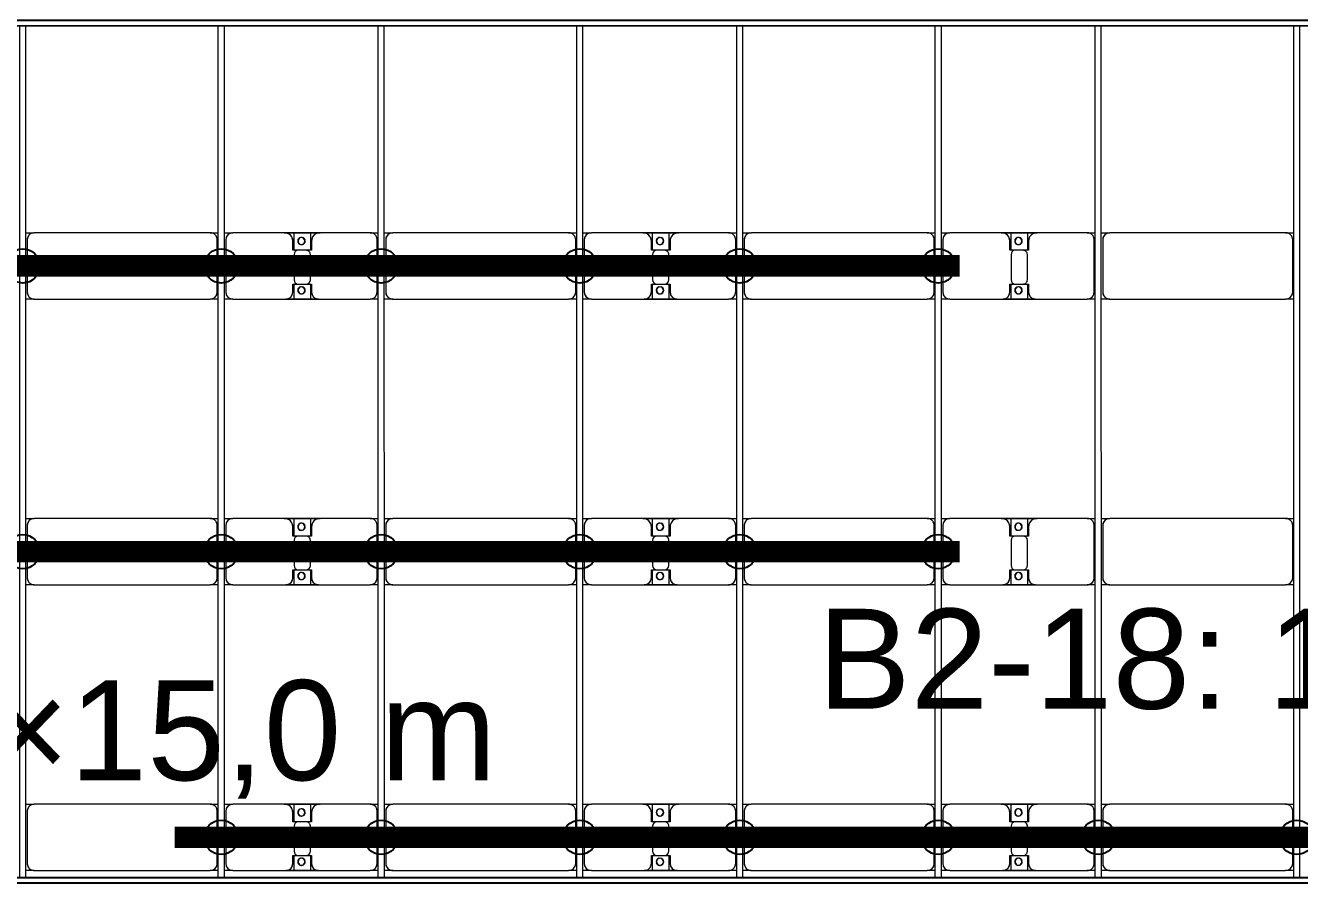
# Model space of a CAD drawing. Header units: millimetres. Extents: x -248177 to 167033, y 156986 to 268923.
# Drawn here: x -211514 to -202594, y 252459 to 258423 of the extents above; entities that cross this region are included whole.
import ezdxf

# ---------------------------------------------------------------- set-up
doc = ezdxf.new("R2010")
doc.units = ezdxf.units.MM
for name, color, linetype, lineweight in [('A-DETL-MBND', 5, 'Continuous', 9), ('A-GENM', 13, 'Continuous', 9), ('S-BEAM', 12, 'Continuous', 9)]:
    doc.layers.add(name, color=color, linetype=linetype, lineweight=lineweight)
doc.layers.add('GC-GHI CHU', color=2, linetype='Continuous')
doc.layers.add('GC-HOP 40x60 GIA CUONG', color=1, linetype='Continuous')
doc.styles.add('GC_VN', font='arial.ttf')

# ---------------------------------------------------------------- blocks, each defined once
blk = doc.blocks.new('Dai phao do pin - DẢI PHAO ĐỠ PIN-V2-BỐ TRÍ KHUNG KẾT CẤU BÈ PIN 02')
at = {"layer": 'A-DETL-MBND', "color": 8}
for p, q in [((14377.8, 241.6), (14439.7, 241.6)), ((14377.8, 241.6), (14439.7, 241.6)), ((14389.7, 191.6), (14389.7, -173.4)), ((15670.3, 241.6), (14439.7, 241.6)), ((15670.3, 241.6), (15727.8, 241.6)), ((15670.3, 241.6), (15727.8, 241.6)), ((15720.3, -173.4), (15720.3, 191.6)), ((15767.8, 241.6), (15829.7, 241.6)), ((15767.8, 241.6), (15829.7, 241.6)), ((15779.7, 191.6), (15779.7, -173.4)), ((16189.7, 241.6), (15829.7, 241.6)), ((16189.7, 241.6), (16372.2, 241.6)), ((16372.2, 241.6), (16189.7, 241.6)), ((16249.7, 118.2), (16249.7, 181.6)), ((16257.8, 241.6), (16440.3, 241.6)), ((16257.8, 116.2), (16257.8, 241.6)), ((16440.3, 241.6), (16257.8, 241.6)), ((16372.2, 241.6), (16372.2, 116.2)), ((16380.3, 181.6), (16380.3, 118.2)), ((16790.3, 241.6), (16440.3, 241.6)), ((16790.3, 241.6), (16847.8, 241.6)), ((16790.3, 241.6), (16847.8, 241.6)), ((16840.3, -173.4), (16840.3, 191.6)), ((16887.8, 241.6), (16949.7, 241.6)), ((16887.8, 241.6), (16949.7, 241.6)), ((16899.7, 191.6), (16899.7, -173.4)), ((18180.3, 241.6), (16949.7, 241.6)), ((18180.3, 241.6), (18237.8, 241.6)), ((18180.3, 241.6), (18237.8, 241.6)), ((18230.3, -173.4), (18230.3, 191.6)), ((18277.8, 241.6), (18339.7, 241.6)), ((18277.8, 241.6), (18339.7, 241.6)), ((18289.7, 191.6), (18289.7, -173.4)), ((18699.7, 241.6), (18339.7, 241.6)), ((18699.7, 241.6), (18882.2, 241.6)), ((18882.2, 241.6), (18699.7, 241.6)), ((18759.7, 118.2), (18759.7, 181.6)), ((18767.8, 241.6), (18950.3, 241.6)), ((18767.8, 116.2), (18767.8, 241.6)), ((18950.3, 241.6), (18767.8, 241.6)), ((18882.2, 241.6), (18882.2, 116.2)), ((18890.3, 181.6), (18890.3, 118.2)), ((19300.3, 241.6), (18950.3, 241.6)), ((19300.3, 241.6), (19357.8, 241.6)), ((19300.3, 241.6), (19357.8, 241.6)), ((19350.3, -173.4), (19350.3, 191.6)), ((19397.8, 241.6), (19459.7, 241.6)), ((19397.8, 241.6), (19459.7, 241.6)), ((19409.7, 191.6), (19409.7, -173.4)), ((20690.3, 241.6), (19459.7, 241.6)), ((20690.3, 241.6), (20747.8, 241.6)), ((20690.3, 241.6), (20747.8, 241.6)), ((20740.3, -173.4), (20740.3, 191.6)), ((20787.8, 241.6), (20849.7, 241.6)), ((20787.8, 241.6), (20849.7, 241.6)), ((20799.7, 191.6), (20799.7, -173.4)), ((21209.7, 241.6), (20849.7, 241.6)), ((21209.7, 241.6), (21392.2, 241.6)), ((21392.2, 241.6), (21209.7, 241.6)), ((21269.7, 118.2), (21269.7, 181.6)), ((21277.8, 241.6), (21460.3, 241.6)), ((21277.8, 116.2), (21277.8, 241.6)), ((21460.3, 241.6), (21277.8, 241.6)), ((21392.2, 241.6), (21392.2, 116.2)), ((21400.3, 181.6), (21400.3, 118.2)), ((21810.3, 241.6), (21460.3, 241.6)), ((21810.3, 241.6), (21867.8, 241.6)), ((21810.3, 241.6), (21867.8, 241.6)), ((21860.3, -173.4), (21860.3, 191.6)), ((21907.8, 241.6), (21969.7, 241.6)), ((21907.8, 241.6), (21969.7, 241.6)), ((21919.7, 191.6), (21919.7, -173.4)), ((23200.3, 241.6), (21969.7, 241.6)), ((23200.3, 241.6), (23257.8, 241.6)), ((23200.3, 241.6), (23257.8, 241.6)), ((23250.3, -173.4), (23250.3, 191.6)), ((16342.2, 118.2), (16249.7, 118.2)), ((16380.3, 118.2), (16287.8, 118.2)), ((18852.2, 118.2), (18759.7, 118.2)), ((18890.3, 118.2), (18797.8, 118.2)), ((21362.2, 118.2), (21269.7, 118.2)), ((21400.3, 118.2), (21307.8, 118.2)), ((16257.8, 88.2), (16257.8, -88.2)), ((16372.2, -88.2), (16372.2, 88.2)), ((18767.8, 88.2), (18767.8, -88.2)), ((18882.2, -88.2), (18882.2, 88.2)), ((21277.8, 88.2), (21277.8, -88.2)), ((21392.2, -88.2), (21392.2, 88.2)), ((16249.7, -173.4), (16249.7, -118.2)), ((16249.7, -118.2), (16342.2, -118.2)), ((16257.8, -223.4), (16257.8, -116.2)), ((16287.8, -118.2), (16380.3, -118.2)), ((16372.2, -116.2), (16372.2, -223.4)), ((16380.3, -118.2), (16380.3, -173.4)), ((18759.7, -173.4), (18759.7, -118.2)), ((18759.7, -118.2), (18852.2, -118.2)), ((18767.8, -223.4), (18767.8, -116.2)), ((18797.8, -118.2), (18890.3, -118.2)), ((18882.2, -116.2), (18882.2, -223.4)), ((18890.3, -118.2), (18890.3, -173.4)), ((21269.7, -173.4), (21269.7, -118.2)), ((21269.7, -118.2), (21362.2, -118.2)), ((21277.8, -223.4), (21277.8, -116.2)), ((21307.8, -118.2), (21400.3, -118.2)), ((21392.2, -116.2), (21392.2, -223.4)), ((21400.3, -118.2), (21400.3, -173.4)), ((14439.7, -223.4), (14377.8, -223.4)), ((14439.7, -223.4), (14377.8, -223.4)), ((14439.7, -223.4), (15670.3, -223.4)), ((15727.8, -223.4), (15670.3, -223.4)), ((15727.8, -223.4), (15670.3, -223.4)), ((15829.7, -223.4), (15767.8, -223.4)), ((15829.7, -223.4), (15767.8, -223.4)), ((15829.7, -223.4), (16199.7, -223.4)), ((16372.2, -223.4), (16199.7, -223.4)), ((16199.7, -223.4), (16372.2, -223.4)), ((16430.3, -223.4), (16257.8, -223.4)), ((16257.8, -223.4), (16430.3, -223.4)), ((16430.3, -223.4), (16790.3, -223.4)), ((16847.8, -223.4), (16790.3, -223.4)), ((16847.8, -223.4), (16790.3, -223.4)), ((16949.7, -223.4), (16887.8, -223.4)), ((16949.7, -223.4), (16887.8, -223.4)), ((16949.7, -223.4), (18180.3, -223.4)), ((18237.8, -223.4), (18180.3, -223.4)), ((18237.8, -223.4), (18180.3, -223.4)), ((18339.7, -223.4), (18277.8, -223.4)), ((18339.7, -223.4), (18277.8, -223.4)), ((18339.7, -223.4), (18709.7, -223.4)), ((18882.2, -223.4), (18709.7, -223.4)), ((18709.7, -223.4), (18882.2, -223.4)), ((18940.3, -223.4), (18767.8, -223.4)), ((18767.8, -223.4), (18940.3, -223.4)), ((18940.3, -223.4), (19300.3, -223.4)), ((19357.8, -223.4), (19300.3, -223.4)), ((19357.8, -223.4), (19300.3, -223.4)), ((19459.7, -223.4), (19397.8, -223.4)), ((19459.7, -223.4), (19397.8, -223.4)), ((19459.7, -223.4), (20690.3, -223.4)), ((20747.8, -223.4), (20690.3, -223.4)), ((20747.8, -223.4), (20690.3, -223.4)), ((20849.7, -223.4), (20787.8, -223.4)), ((20849.7, -223.4), (20787.8, -223.4)), ((20849.7, -223.4), (21219.7, -223.4)), ((21392.2, -223.4), (21219.7, -223.4)), ((21219.7, -223.4), (21392.2, -223.4)), ((21450.3, -223.4), (21277.8, -223.4)), ((21277.8, -223.4), (21450.3, -223.4)), ((21450.3, -223.4), (21810.3, -223.4)), ((21867.8, -223.4), (21810.3, -223.4)), ((21867.8, -223.4), (21810.3, -223.4)), ((21969.7, -223.4), (21907.8, -223.4)), ((21969.7, -223.4), (21907.8, -223.4)), ((21969.7, -223.4), (23200.3, -223.4)), ((23257.8, -223.4), (23200.3, -223.4)), ((23257.8, -223.4), (23200.3, -223.4))]:
    blk.add_line(p, q, dxfattribs=at)
for centre, radius, start, end in [((14439.7, 191.6), 50, 90, 180), ((14439.7, 191.6), 50, 150, 180), ((14439.7, 191.6), 50, 105, 135), ((15670.3, 191.6), 50, 360, 90), ((15670.3, 191.6), 50, 60, 90), ((15670.3, 191.6), 50, 15, 30), ((15829.7, 191.6), 50, 90, 180), ((15829.7, 191.6), 50, 105, 180), ((16189.7, 181.6), 60, 0, 90), ((16189.7, 181.6), 60, 0, 60), ((16308.6, 183.2), 25, 0, 180), ((16308.6, 183.2), 25, 180, 0), ((16308.6, 183.2), 25, 0, 165), ((16311.4, 183.2), 25, 360, 180), ((16311.4, 183.2), 25, 90, 180), ((16311.4, 183.2), 25, 180, 0), ((16311.4, 183.2), 25, 180, 300), ((16308.6, 183.2), 25, 210, 0), ((16311.4, 183.2), 25, 15, 75), ((16440.3, 181.6), 60, 90, 180), ((16440.3, 181.6), 60, 120, 180), ((16790.3, 191.6), 50, 0, 90), ((16790.3, 191.6), 50, 0, 75), ((16949.7, 191.6), 50, 90, 180), ((16949.7, 191.6), 50, 150, 180), ((16949.7, 191.6), 50, 105, 135), ((18180.3, 191.6), 50, 360, 90), ((18180.3, 191.6), 50, 60, 90), ((18180.3, 191.6), 50, 15, 30), ((18339.7, 191.6), 50, 90, 180), ((18339.7, 191.6), 50, 105, 180), ((18699.7, 181.6), 60, 360, 90), ((18699.7, 181.6), 60, 360, 60), ((18818.6, 183.2), 25, 0, 180), ((18818.6, 183.2), 25, 180, 360), ((18818.6, 183.2), 25, 0, 165), ((18821.4, 183.2), 25, 0, 180), ((18821.4, 183.2), 25, 90, 180), ((18821.4, 183.2), 25, 180, 0), ((18821.4, 183.2), 25, 180, 300), ((18818.6, 183.2), 25, 210, 0), ((18821.4, 183.2), 25, 15, 75), ((18950.3, 181.6), 60, 90, 180), ((18950.3, 181.6), 60, 120, 180), ((19300.3, 191.6), 50, 360, 90), ((19300.3, 191.6), 50, 360, 75), ((19459.7, 191.6), 50, 90, 180), ((19459.7, 191.6), 50, 150, 180), ((19459.7, 191.6), 50, 105, 135), ((20690.3, 191.6), 50, 360, 90), ((20690.3, 191.6), 50, 60, 90), ((20690.3, 191.6), 50, 15, 30), ((20849.7, 191.6), 50, 90, 180), ((20849.7, 191.6), 50, 105, 180), ((21209.7, 181.6), 60, 0, 90), ((21209.7, 181.6), 60, 0, 60), ((21328.6, 183.2), 25, 360, 180), ((21328.6, 183.2), 25, 180, 0), ((21328.6, 183.2), 25, 360, 165), ((21331.4, 183.2), 25, 0, 180), ((21331.4, 183.2), 25, 90, 180), ((21331.4, 183.2), 25, 180, 0), ((21331.4, 183.2), 25, 180, 300), ((21328.6, 183.2), 25, 210, 0), ((21331.4, 183.2), 25, 15, 75), ((21460.3, 181.6), 60, 90, 180), ((21460.3, 181.6), 60, 120, 180), ((21810.3, 191.6), 50, 360, 90), ((21810.3, 191.6), 50, 360, 75), ((21969.7, 191.6), 50, 90, 180), ((21969.7, 191.6), 50, 150, 180), ((21969.7, 191.6), 50, 105, 135), ((23200.3, 191.6), 50, 360, 90), ((23200.3, 191.6), 50, 60, 90), ((23200.3, 191.6), 50, 15, 30), ((16287.8, 88.2), 30, 90, 180), ((16311.4, 183.2), 25, 330, 345), ((16342.2, 88.2), 30, 360, 90), ((18797.8, 88.2), 30, 90, 180), ((18821.4, 183.2), 25, 330, 345), ((18852.2, 88.2), 30, 360, 90), ((21307.8, 88.2), 30, 90, 180), ((21331.4, 183.2), 25, 330, 345), ((21362.2, 88.2), 30, 0, 90), ((16287.8, -88.2), 30, 180, 270), ((16342.2, -88.2), 30, 270, 360), ((18797.8, -88.2), 30, 180, 270), ((18852.2, -88.2), 30, 270, 360), ((21307.8, -88.2), 30, 180, 270), ((21362.2, -88.2), 30, 270, 0), ((14439.7, -173.4), 50, 180, 270), ((14439.7, -173.4), 50, 180, 210), ((15670.3, -173.4), 50, 270, 360), ((15670.3, -173.4), 50, 330, 360), ((15829.7, -173.4), 50, 180, 270), ((15829.7, -173.4), 50, 180, 255), ((16199.7, -173.4), 50, 270, 360), ((16199.7, -173.4), 50, 285, 360), ((16308.6, -161.8), 25, 360, 180), ((16308.6, -161.8), 25, 180, 0), ((16308.6, -161.8), 25, 105, 165), ((16308.6, -161.8), 25, 195, 360), ((16311.4, -161.8), 25, 360, 180), ((16311.4, -161.8), 25, 105, 180), ((16311.4, -161.8), 25, 180, 0), ((16311.4, -161.8), 25, 180, 270), ((16308.6, -161.8), 25, 360, 75), ((16311.4, -161.8), 25, 15, 75), ((16311.4, -161.8), 25, 285, 345), ((16430.3, -173.4), 50, 180, 270), ((16430.3, -173.4), 50, 180, 255), ((16790.3, -173.4), 50, 270, 360), ((16790.3, -173.4), 50, 285, 360), ((16949.7, -173.4), 50, 180, 270), ((16949.7, -173.4), 50, 180, 210), ((18180.3, -173.4), 50, 270, 360), ((18180.3, -173.4), 50, 330, 360), ((18339.7, -173.4), 50, 180, 270), ((18339.7, -173.4), 50, 180, 255), ((18709.7, -173.4), 50, 270, 0), ((18709.7, -173.4), 50, 285, 0), ((18818.6, -161.8), 25, 360, 180), ((18818.6, -161.8), 25, 180, 360), ((18818.6, -161.8), 25, 105, 165), ((18818.6, -161.8), 25, 195, 360), ((18821.4, -161.8), 25, 0, 180), ((18821.4, -161.8), 25, 105, 180), ((18821.4, -161.8), 25, 180, 0), ((18821.4, -161.8), 25, 180, 270), ((18818.6, -161.8), 25, 360, 75), ((18821.4, -161.8), 25, 15, 75), ((18821.4, -161.8), 25, 285, 345), ((18940.3, -173.4), 50, 180, 270), ((18940.3, -173.4), 50, 180, 255), ((19300.3, -173.4), 50, 270, 0), ((19300.3, -173.4), 50, 285, 360), ((19459.7, -173.4), 50, 180, 270), ((19459.7, -173.4), 50, 180, 210), ((20690.3, -173.4), 50, 270, 360), ((20690.3, -173.4), 50, 330, 360), ((20849.7, -173.4), 50, 180, 270), ((20849.7, -173.4), 50, 180, 255), ((21219.7, -173.4), 50, 270, 360), ((21219.7, -173.4), 50, 285, 0), ((21328.6, -161.8), 25, 360, 180), ((21328.6, -161.8), 25, 180, 0), ((21328.6, -161.8), 25, 105, 165), ((21328.6, -161.8), 25, 195, 0), ((21331.4, -161.8), 25, 360, 180), ((21331.4, -161.8), 25, 105, 180), ((21331.4, -161.8), 25, 180, 0), ((21331.4, -161.8), 25, 180, 270), ((21328.6, -161.8), 25, 0, 75), ((21331.4, -161.8), 25, 15, 75), ((21331.4, -161.8), 25, 285, 345), ((21450.3, -173.4), 50, 180, 270), ((21450.3, -173.4), 50, 180, 255), ((21810.3, -173.4), 50, 270, 0), ((21810.3, -173.4), 50, 285, 360), ((21969.7, -173.4), 50, 180, 270), ((21969.7, -173.4), 50, 180, 210), ((23200.3, -173.4), 50, 270, 360), ((23200.3, -173.4), 50, 330, 360), ((14439.7, -173.4), 50, 240, 270), ((15670.3, -173.4), 50, 285, 300), ((16949.7, -173.4), 50, 240, 270), ((18180.3, -173.4), 50, 285, 300), ((19459.7, -173.4), 50, 240, 270), ((20690.3, -173.4), 50, 285, 300), ((21969.7, -173.4), 50, 240, 270), ((23200.3, -173.4), 50, 285, 300)]:
    blk.add_arc(centre, radius, start, end, dxfattribs=at)
blk = doc.blocks.new('Dai phao do pin - DẢI PHAO ĐỠ PIN-V3-BỐ TRÍ KHUNG KẾT CẤU BÈ PIN 02')
at = {"layer": 'A-DETL-MBND', "color": 8}
for p, q in [((14377.8, 241.6), (14439.7, 241.6)), ((14377.8, 241.6), (14439.7, 241.6)), ((14389.7, 191.6), (14389.7, -173.4)), ((15670.3, 241.6), (14439.7, 241.6)), ((15670.3, 241.6), (15727.8, 241.6)), ((15670.3, 241.6), (15727.8, 241.6)), ((15720.3, -173.4), (15720.3, 191.6)), ((15767.8, 241.6), (15829.7, 241.6)), ((15767.8, 241.6), (15829.7, 241.6)), ((15779.7, 191.6), (15779.7, -173.4)), ((16189.7, 241.6), (15829.7, 241.6)), ((16189.7, 241.6), (16372.2, 241.6)), ((16372.2, 241.6), (16189.7, 241.6)), ((16249.7, 118.2), (16249.7, 181.6)), ((16257.8, 241.6), (16440.3, 241.6)), ((16257.8, 116.2), (16257.8, 241.6)), ((16440.3, 241.6), (16257.8, 241.6)), ((16372.2, 241.6), (16372.2, 116.2)), ((16380.3, 181.6), (16380.3, 118.2)), ((16790.3, 241.6), (16440.3, 241.6)), ((16790.3, 241.6), (16847.8, 241.6)), ((16790.3, 241.6), (16847.8, 241.6)), ((16840.3, -173.4), (16840.3, 191.6)), ((16887.8, 241.6), (16949.7, 241.6)), ((16887.8, 241.6), (16949.7, 241.6)), ((16899.7, 191.6), (16899.7, -173.4)), ((18180.3, 241.6), (16949.7, 241.6)), ((18180.3, 241.6), (18237.8, 241.6)), ((18180.3, 241.6), (18237.8, 241.6)), ((18230.3, -173.4), (18230.3, 191.6)), ((18277.8, 241.6), (18339.7, 241.6)), ((18277.8, 241.6), (18339.7, 241.6)), ((18289.7, 191.6), (18289.7, -173.4)), ((18699.7, 241.6), (18339.7, 241.6)), ((18699.7, 241.6), (18882.2, 241.6)), ((18882.2, 241.6), (18699.7, 241.6)), ((18759.7, 118.2), (18759.7, 181.6)), ((18767.8, 241.6), (18950.3, 241.6)), ((18767.8, 116.2), (18767.8, 241.6)), ((18950.3, 241.6), (18767.8, 241.6)), ((18882.2, 241.6), (18882.2, 116.2)), ((18890.3, 181.6), (18890.3, 118.2)), ((19300.3, 241.6), (18950.3, 241.6)), ((19300.3, 241.6), (19357.8, 241.6)), ((19300.3, 241.6), (19357.8, 241.6)), ((19350.3, -173.4), (19350.3, 191.6)), ((19397.8, 241.6), (19459.7, 241.6)), ((19397.8, 241.6), (19459.7, 241.6)), ((19409.7, 191.6), (19409.7, -173.4)), ((20690.3, 241.6), (19459.7, 241.6)), ((20690.3, 241.6), (20747.8, 241.6)), ((20690.3, 241.6), (20747.8, 241.6)), ((20740.3, -173.4), (20740.3, 191.6)), ((20787.8, 241.6), (20849.7, 241.6)), ((20787.8, 241.6), (20849.7, 241.6)), ((20799.7, 191.6), (20799.7, -173.4)), ((21209.7, 241.6), (20849.7, 241.6)), ((21209.7, 241.6), (21392.2, 241.6)), ((21392.2, 241.6), (21209.7, 241.6)), ((21269.7, 118.2), (21269.7, 181.6)), ((21277.8, 241.6), (21460.3, 241.6)), ((21277.8, 116.2), (21277.8, 241.6)), ((21460.3, 241.6), (21277.8, 241.6)), ((21392.2, 241.6), (21392.2, 116.2)), ((21400.3, 181.6), (21400.3, 118.2)), ((21810.3, 241.6), (21460.3, 241.6)), ((21810.3, 241.6), (21867.8, 241.6)), ((21810.3, 241.6), (21867.8, 241.6)), ((21860.3, -173.4), (21860.3, 191.6)), ((21907.8, 241.6), (21969.7, 241.6)), ((21907.8, 241.6), (21969.7, 241.6)), ((21919.7, 191.6), (21919.7, -173.4)), ((23200.3, 241.6), (21969.7, 241.6)), ((23200.3, 241.6), (23257.8, 241.6)), ((23200.3, 241.6), (23257.8, 241.6)), ((23250.3, -173.4), (23250.3, 191.6)), ((16342.2, 118.2), (16249.7, 118.2)), ((16380.3, 118.2), (16287.8, 118.2)), ((18852.2, 118.2), (18759.7, 118.2)), ((18890.3, 118.2), (18797.8, 118.2)), ((21362.2, 118.2), (21269.7, 118.2)), ((21400.3, 118.2), (21307.8, 118.2)), ((16257.8, 88.2), (16257.8, -88.2)), ((16372.2, -88.2), (16372.2, 88.2)), ((18767.8, 88.2), (18767.8, -88.2)), ((18882.2, -88.2), (18882.2, 88.2)), ((21277.8, 88.2), (21277.8, -88.2)), ((21392.2, -88.2), (21392.2, 88.2)), ((16249.7, -173.4), (16249.7, -118.2)), ((16249.7, -118.2), (16342.2, -118.2)), ((16257.8, -223.4), (16257.8, -116.2)), ((16287.8, -118.2), (16380.3, -118.2)), ((16372.2, -116.2), (16372.2, -223.4)), ((16380.3, -118.2), (16380.3, -173.4)), ((18759.7, -173.4), (18759.7, -118.2)), ((18759.7, -118.2), (18852.2, -118.2)), ((18767.8, -223.4), (18767.8, -116.2)), ((18797.8, -118.2), (18890.3, -118.2)), ((18882.2, -116.2), (18882.2, -223.4)), ((18890.3, -118.2), (18890.3, -173.4)), ((21269.7, -173.4), (21269.7, -118.2)), ((21269.7, -118.2), (21362.2, -118.2)), ((21277.8, -223.4), (21277.8, -116.2)), ((21307.8, -118.2), (21400.3, -118.2)), ((21392.2, -116.2), (21392.2, -223.4)), ((21400.3, -118.2), (21400.3, -173.4)), ((14439.7, -223.4), (14377.8, -223.4)), ((14439.7, -223.4), (14377.8, -223.4)), ((14439.7, -223.4), (15670.3, -223.4)), ((15727.8, -223.4), (15670.3, -223.4)), ((15727.8, -223.4), (15670.3, -223.4)), ((15829.7, -223.4), (15767.8, -223.4)), ((15829.7, -223.4), (15767.8, -223.4)), ((15829.7, -223.4), (16199.7, -223.4)), ((16372.2, -223.4), (16199.7, -223.4)), ((16199.7, -223.4), (16372.2, -223.4)), ((16430.3, -223.4), (16257.8, -223.4)), ((16257.8, -223.4), (16430.3, -223.4)), ((16430.3, -223.4), (16790.3, -223.4)), ((16847.8, -223.4), (16790.3, -223.4)), ((16847.8, -223.4), (16790.3, -223.4)), ((16949.7, -223.4), (16887.8, -223.4)), ((16949.7, -223.4), (16887.8, -223.4)), ((16949.7, -223.4), (18180.3, -223.4)), ((18237.8, -223.4), (18180.3, -223.4)), ((18237.8, -223.4), (18180.3, -223.4)), ((18339.7, -223.4), (18277.8, -223.4)), ((18339.7, -223.4), (18277.8, -223.4)), ((18339.7, -223.4), (18709.7, -223.4)), ((18882.2, -223.4), (18709.7, -223.4)), ((18709.7, -223.4), (18882.2, -223.4)), ((18940.3, -223.4), (18767.8, -223.4)), ((18767.8, -223.4), (18940.3, -223.4)), ((18940.3, -223.4), (19300.3, -223.4)), ((19357.8, -223.4), (19300.3, -223.4)), ((19357.8, -223.4), (19300.3, -223.4)), ((19459.7, -223.4), (19397.8, -223.4)), ((19459.7, -223.4), (19397.8, -223.4)), ((19459.7, -223.4), (20690.3, -223.4)), ((20747.8, -223.4), (20690.3, -223.4)), ((20747.8, -223.4), (20690.3, -223.4)), ((20849.7, -223.4), (20787.8, -223.4)), ((20849.7, -223.4), (20787.8, -223.4)), ((20849.7, -223.4), (21219.7, -223.4)), ((21392.2, -223.4), (21219.7, -223.4)), ((21219.7, -223.4), (21392.2, -223.4)), ((21450.3, -223.4), (21277.8, -223.4)), ((21277.8, -223.4), (21450.3, -223.4)), ((21450.3, -223.4), (21810.3, -223.4)), ((21867.8, -223.4), (21810.3, -223.4)), ((21867.8, -223.4), (21810.3, -223.4)), ((21969.7, -223.4), (21907.8, -223.4)), ((21969.7, -223.4), (21907.8, -223.4)), ((21969.7, -223.4), (23200.3, -223.4)), ((23257.8, -223.4), (23200.3, -223.4)), ((23257.8, -223.4), (23200.3, -223.4))]:
    blk.add_line(p, q, dxfattribs=at)
for centre, radius, start, end in [((14439.7, 191.6), 50, 90, 180), ((14439.7, 191.6), 50, 150, 180), ((14439.7, 191.6), 50, 105, 135), ((15670.3, 191.6), 50, 360, 90), ((15670.3, 191.6), 50, 60, 90), ((15670.3, 191.6), 50, 15, 30), ((15829.7, 191.6), 50, 90, 180), ((15829.7, 191.6), 50, 105, 180), ((16189.7, 181.6), 60, 0, 90), ((16189.7, 181.6), 60, 0, 60), ((16308.6, 183.2), 25, 0, 180), ((16308.6, 183.2), 25, 180, 0), ((16308.6, 183.2), 25, 0, 165), ((16311.4, 183.2), 25, 360, 180), ((16311.4, 183.2), 25, 90, 180), ((16311.4, 183.2), 25, 180, 0), ((16311.4, 183.2), 25, 180, 300), ((16308.6, 183.2), 25, 210, 0), ((16311.4, 183.2), 25, 15, 75), ((16440.3, 181.6), 60, 90, 180), ((16440.3, 181.6), 60, 120, 180), ((16790.3, 191.6), 50, 0, 90), ((16790.3, 191.6), 50, 0, 75), ((16949.7, 191.6), 50, 90, 180), ((16949.7, 191.6), 50, 150, 180), ((16949.7, 191.6), 50, 105, 135), ((18180.3, 191.6), 50, 360, 90), ((18180.3, 191.6), 50, 60, 90), ((18180.3, 191.6), 50, 15, 30), ((18339.7, 191.6), 50, 90, 180), ((18339.7, 191.6), 50, 105, 180), ((18699.7, 181.6), 60, 360, 90), ((18699.7, 181.6), 60, 360, 60), ((18818.6, 183.2), 25, 0, 180), ((18818.6, 183.2), 25, 180, 360), ((18818.6, 183.2), 25, 0, 165), ((18821.4, 183.2), 25, 0, 180), ((18821.4, 183.2), 25, 90, 180), ((18821.4, 183.2), 25, 180, 0), ((18821.4, 183.2), 25, 180, 300), ((18818.6, 183.2), 25, 210, 0), ((18821.4, 183.2), 25, 15, 75), ((18950.3, 181.6), 60, 90, 180), ((18950.3, 181.6), 60, 120, 180), ((19300.3, 191.6), 50, 360, 90), ((19300.3, 191.6), 50, 360, 75), ((19459.7, 191.6), 50, 90, 180), ((19459.7, 191.6), 50, 150, 180), ((19459.7, 191.6), 50, 105, 135), ((20690.3, 191.6), 50, 360, 90), ((20690.3, 191.6), 50, 60, 90), ((20690.3, 191.6), 50, 15, 30), ((20849.7, 191.6), 50, 90, 180), ((20849.7, 191.6), 50, 105, 180), ((21209.7, 181.6), 60, 0, 90), ((21209.7, 181.6), 60, 0, 60), ((21328.6, 183.2), 25, 360, 180), ((21328.6, 183.2), 25, 180, 0), ((21328.6, 183.2), 25, 360, 165), ((21331.4, 183.2), 25, 0, 180), ((21331.4, 183.2), 25, 90, 180), ((21331.4, 183.2), 25, 180, 0), ((21331.4, 183.2), 25, 180, 300), ((21328.6, 183.2), 25, 210, 0), ((21331.4, 183.2), 25, 15, 75), ((21460.3, 181.6), 60, 90, 180), ((21460.3, 181.6), 60, 120, 180), ((21810.3, 191.6), 50, 360, 90), ((21810.3, 191.6), 50, 360, 75), ((21969.7, 191.6), 50, 90, 180), ((21969.7, 191.6), 50, 150, 180), ((21969.7, 191.6), 50, 105, 135), ((23200.3, 191.6), 50, 360, 90), ((23200.3, 191.6), 50, 60, 90), ((23200.3, 191.6), 50, 15, 30), ((16287.8, 88.2), 30, 90, 180), ((16311.4, 183.2), 25, 330, 345), ((16342.2, 88.2), 30, 360, 90), ((18797.8, 88.2), 30, 90, 180), ((18821.4, 183.2), 25, 330, 345), ((18852.2, 88.2), 30, 360, 90), ((21307.8, 88.2), 30, 90, 180), ((21331.4, 183.2), 25, 330, 345), ((21362.2, 88.2), 30, 0, 90), ((16287.8, -88.2), 30, 180, 270), ((16342.2, -88.2), 30, 270, 360), ((18797.8, -88.2), 30, 180, 270), ((18852.2, -88.2), 30, 270, 360), ((21307.8, -88.2), 30, 180, 270), ((21362.2, -88.2), 30, 270, 0), ((14439.7, -173.4), 50, 180, 270), ((14439.7, -173.4), 50, 180, 210), ((15670.3, -173.4), 50, 270, 360), ((15670.3, -173.4), 50, 330, 360), ((15829.7, -173.4), 50, 180, 270), ((15829.7, -173.4), 50, 180, 255), ((16199.7, -173.4), 50, 270, 360), ((16199.7, -173.4), 50, 285, 360), ((16308.6, -161.8), 25, 360, 180), ((16308.6, -161.8), 25, 180, 0), ((16308.6, -161.8), 25, 105, 165), ((16308.6, -161.8), 25, 195, 360), ((16311.4, -161.8), 25, 360, 180), ((16311.4, -161.8), 25, 105, 180), ((16311.4, -161.8), 25, 180, 0), ((16311.4, -161.8), 25, 180, 270), ((16308.6, -161.8), 25, 360, 75), ((16311.4, -161.8), 25, 15, 75), ((16311.4, -161.8), 25, 285, 345), ((16430.3, -173.4), 50, 180, 270), ((16430.3, -173.4), 50, 180, 255), ((16790.3, -173.4), 50, 270, 360), ((16790.3, -173.4), 50, 285, 360), ((16949.7, -173.4), 50, 180, 270), ((16949.7, -173.4), 50, 180, 210), ((18180.3, -173.4), 50, 270, 360), ((18180.3, -173.4), 50, 330, 360), ((18339.7, -173.4), 50, 180, 270), ((18339.7, -173.4), 50, 180, 255), ((18709.7, -173.4), 50, 270, 0), ((18709.7, -173.4), 50, 285, 0), ((18818.6, -161.8), 25, 360, 180), ((18818.6, -161.8), 25, 180, 360), ((18818.6, -161.8), 25, 105, 165), ((18818.6, -161.8), 25, 195, 360), ((18821.4, -161.8), 25, 0, 180), ((18821.4, -161.8), 25, 105, 180), ((18821.4, -161.8), 25, 180, 0), ((18821.4, -161.8), 25, 180, 270), ((18818.6, -161.8), 25, 360, 75), ((18821.4, -161.8), 25, 15, 75), ((18821.4, -161.8), 25, 285, 345), ((18940.3, -173.4), 50, 180, 270), ((18940.3, -173.4), 50, 180, 255), ((19300.3, -173.4), 50, 270, 0), ((19300.3, -173.4), 50, 285, 360), ((19459.7, -173.4), 50, 180, 270), ((19459.7, -173.4), 50, 180, 210), ((20690.3, -173.4), 50, 270, 360), ((20690.3, -173.4), 50, 330, 360), ((20849.7, -173.4), 50, 180, 270), ((20849.7, -173.4), 50, 180, 255), ((21219.7, -173.4), 50, 270, 360), ((21219.7, -173.4), 50, 285, 0), ((21328.6, -161.8), 25, 360, 180), ((21328.6, -161.8), 25, 180, 0), ((21328.6, -161.8), 25, 105, 165), ((21328.6, -161.8), 25, 195, 0), ((21331.4, -161.8), 25, 360, 180), ((21331.4, -161.8), 25, 105, 180), ((21331.4, -161.8), 25, 180, 0), ((21331.4, -161.8), 25, 180, 270), ((21328.6, -161.8), 25, 0, 75), ((21331.4, -161.8), 25, 15, 75), ((21331.4, -161.8), 25, 285, 345), ((21450.3, -173.4), 50, 180, 270), ((21450.3, -173.4), 50, 180, 255), ((21810.3, -173.4), 50, 270, 0), ((21810.3, -173.4), 50, 285, 360), ((21969.7, -173.4), 50, 180, 270), ((21969.7, -173.4), 50, 180, 210), ((23200.3, -173.4), 50, 270, 360), ((23200.3, -173.4), 50, 330, 360), ((14439.7, -173.4), 50, 240, 270), ((15670.3, -173.4), 50, 285, 300), ((16949.7, -173.4), 50, 240, 270), ((18180.3, -173.4), 50, 285, 300), ((19459.7, -173.4), 50, 240, 270), ((20690.3, -173.4), 50, 285, 300), ((21969.7, -173.4), 50, 240, 270), ((23200.3, -173.4), 50, 285, 300)]:
    blk.add_arc(centre, radius, start, end, dxfattribs=at)
blk = doc.blocks.new('Dai phao do pin - DẢI PHAO ĐỠ PIN-V4-BỐ TRÍ KHUNG KẾT CẤU BÈ PIN 02')
at = {"layer": 'A-DETL-MBND', "color": 8}
for p, q in [((14377.8, 241.6), (14439.7, 241.6)), ((14377.8, 241.6), (14439.7, 241.6)), ((14389.7, 191.6), (14389.7, -173.4)), ((15670.3, 241.6), (14439.7, 241.6)), ((15670.3, 241.6), (15727.8, 241.6)), ((15670.3, 241.6), (15727.8, 241.6)), ((15720.3, -173.4), (15720.3, 191.6)), ((15767.8, 241.6), (15829.7, 241.6)), ((15767.8, 241.6), (15829.7, 241.6)), ((15779.7, 191.6), (15779.7, -173.4)), ((16189.7, 241.6), (15829.7, 241.6)), ((16189.7, 241.6), (16372.2, 241.6)), ((16372.2, 241.6), (16189.7, 241.6)), ((16249.7, 118.2), (16249.7, 181.6)), ((16257.8, 241.6), (16440.3, 241.6)), ((16257.8, 116.2), (16257.8, 241.6)), ((16440.3, 241.6), (16257.8, 241.6)), ((16372.2, 241.6), (16372.2, 116.2)), ((16380.3, 181.6), (16380.3, 118.2)), ((16790.3, 241.6), (16440.3, 241.6)), ((16790.3, 241.6), (16847.8, 241.6)), ((16790.3, 241.6), (16847.8, 241.6)), ((16840.3, -173.4), (16840.3, 191.6)), ((16887.8, 241.6), (16949.7, 241.6)), ((16887.8, 241.6), (16949.7, 241.6)), ((16899.7, 191.6), (16899.7, -173.4)), ((18180.3, 241.6), (16949.7, 241.6)), ((18180.3, 241.6), (18237.8, 241.6)), ((18180.3, 241.6), (18237.8, 241.6)), ((18230.3, -173.4), (18230.3, 191.6)), ((18277.8, 241.6), (18339.7, 241.6)), ((18277.8, 241.6), (18339.7, 241.6)), ((18289.7, 191.6), (18289.7, -173.4)), ((18699.7, 241.6), (18339.7, 241.6)), ((18699.7, 241.6), (18882.2, 241.6)), ((18882.2, 241.6), (18699.7, 241.6)), ((18759.7, 118.2), (18759.7, 181.6)), ((18767.8, 241.6), (18950.3, 241.6)), ((18767.8, 116.2), (18767.8, 241.6)), ((18950.3, 241.6), (18767.8, 241.6)), ((18882.2, 241.6), (18882.2, 116.2)), ((18890.3, 181.6), (18890.3, 118.2)), ((19300.3, 241.6), (18950.3, 241.6)), ((19300.3, 241.6), (19357.8, 241.6)), ((19300.3, 241.6), (19357.8, 241.6)), ((19350.3, -173.4), (19350.3, 191.6)), ((19397.8, 241.6), (19459.7, 241.6)), ((19397.8, 241.6), (19459.7, 241.6)), ((19409.7, 191.6), (19409.7, -173.4)), ((20690.3, 241.6), (19459.7, 241.6)), ((20690.3, 241.6), (20747.8, 241.6)), ((20690.3, 241.6), (20747.8, 241.6)), ((20740.3, -173.4), (20740.3, 191.6)), ((20787.8, 241.6), (20849.7, 241.6)), ((20787.8, 241.6), (20849.7, 241.6)), ((20799.7, 191.6), (20799.7, -173.4)), ((21209.7, 241.6), (20849.7, 241.6)), ((21209.7, 241.6), (21392.2, 241.6)), ((21392.2, 241.6), (21209.7, 241.6)), ((21269.7, 118.2), (21269.7, 181.6)), ((21277.8, 241.6), (21460.3, 241.6)), ((21277.8, 116.2), (21277.8, 241.6)), ((21460.3, 241.6), (21277.8, 241.6)), ((21392.2, 241.6), (21392.2, 116.2)), ((21400.3, 181.6), (21400.3, 118.2)), ((21810.3, 241.6), (21460.3, 241.6)), ((21810.3, 241.6), (21867.8, 241.6)), ((21810.3, 241.6), (21867.8, 241.6)), ((21860.3, -173.4), (21860.3, 191.6)), ((21907.8, 241.6), (21969.7, 241.6)), ((21907.8, 241.6), (21969.7, 241.6)), ((21919.7, 191.6), (21919.7, -173.4)), ((23200.3, 241.6), (21969.7, 241.6)), ((23200.3, 241.6), (23257.8, 241.6)), ((23200.3, 241.6), (23257.8, 241.6)), ((23250.3, -173.4), (23250.3, 191.6)), ((16342.2, 118.2), (16249.7, 118.2)), ((16380.3, 118.2), (16287.8, 118.2)), ((18852.2, 118.2), (18759.7, 118.2)), ((18890.3, 118.2), (18797.8, 118.2)), ((21362.2, 118.2), (21269.7, 118.2)), ((21400.3, 118.2), (21307.8, 118.2)), ((16257.8, 88.2), (16257.8, -88.2)), ((16372.2, -88.2), (16372.2, 88.2)), ((18767.8, 88.2), (18767.8, -88.2)), ((18882.2, -88.2), (18882.2, 88.2)), ((21277.8, 88.2), (21277.8, -88.2)), ((21392.2, -88.2), (21392.2, 88.2)), ((16249.7, -173.4), (16249.7, -118.2)), ((16249.7, -118.2), (16342.2, -118.2)), ((16257.8, -223.4), (16257.8, -116.2)), ((16287.8, -118.2), (16380.3, -118.2)), ((16372.2, -116.2), (16372.2, -223.4)), ((16380.3, -118.2), (16380.3, -173.4)), ((18759.7, -173.4), (18759.7, -118.2)), ((18759.7, -118.2), (18852.2, -118.2)), ((18767.8, -223.4), (18767.8, -116.2)), ((18797.8, -118.2), (18890.3, -118.2)), ((18882.2, -116.2), (18882.2, -223.4)), ((18890.3, -118.2), (18890.3, -173.4)), ((21269.7, -173.4), (21269.7, -118.2)), ((21269.7, -118.2), (21362.2, -118.2)), ((21277.8, -223.4), (21277.8, -116.2)), ((21307.8, -118.2), (21400.3, -118.2)), ((21392.2, -116.2), (21392.2, -223.4)), ((21400.3, -118.2), (21400.3, -173.4)), ((14439.7, -223.4), (14377.8, -223.4)), ((14439.7, -223.4), (14377.8, -223.4)), ((14439.7, -223.4), (15670.3, -223.4)), ((15727.8, -223.4), (15670.3, -223.4)), ((15727.8, -223.4), (15670.3, -223.4)), ((15829.7, -223.4), (15767.8, -223.4)), ((15829.7, -223.4), (15767.8, -223.4)), ((15829.7, -223.4), (16199.7, -223.4)), ((16372.2, -223.4), (16199.7, -223.4)), ((16199.7, -223.4), (16372.2, -223.4)), ((16430.3, -223.4), (16257.8, -223.4)), ((16257.8, -223.4), (16430.3, -223.4)), ((16430.3, -223.4), (16790.3, -223.4)), ((16847.8, -223.4), (16790.3, -223.4)), ((16847.8, -223.4), (16790.3, -223.4)), ((16949.7, -223.4), (16887.8, -223.4)), ((16949.7, -223.4), (16887.8, -223.4)), ((16949.7, -223.4), (18180.3, -223.4)), ((18237.8, -223.4), (18180.3, -223.4)), ((18237.8, -223.4), (18180.3, -223.4)), ((18339.7, -223.4), (18277.8, -223.4)), ((18339.7, -223.4), (18277.8, -223.4)), ((18339.7, -223.4), (18709.7, -223.4)), ((18882.2, -223.4), (18709.7, -223.4)), ((18709.7, -223.4), (18882.2, -223.4)), ((18940.3, -223.4), (18767.8, -223.4)), ((18767.8, -223.4), (18940.3, -223.4)), ((18940.3, -223.4), (19300.3, -223.4)), ((19357.8, -223.4), (19300.3, -223.4)), ((19357.8, -223.4), (19300.3, -223.4)), ((19459.7, -223.4), (19397.8, -223.4)), ((19459.7, -223.4), (19397.8, -223.4)), ((19459.7, -223.4), (20690.3, -223.4)), ((20747.8, -223.4), (20690.3, -223.4)), ((20747.8, -223.4), (20690.3, -223.4)), ((20849.7, -223.4), (20787.8, -223.4)), ((20849.7, -223.4), (20787.8, -223.4)), ((20849.7, -223.4), (21219.7, -223.4)), ((21392.2, -223.4), (21219.7, -223.4)), ((21219.7, -223.4), (21392.2, -223.4)), ((21450.3, -223.4), (21277.8, -223.4)), ((21277.8, -223.4), (21450.3, -223.4)), ((21450.3, -223.4), (21810.3, -223.4)), ((21867.8, -223.4), (21810.3, -223.4)), ((21867.8, -223.4), (21810.3, -223.4)), ((21969.7, -223.4), (21907.8, -223.4)), ((21969.7, -223.4), (21907.8, -223.4)), ((21969.7, -223.4), (23200.3, -223.4)), ((23257.8, -223.4), (23200.3, -223.4)), ((23257.8, -223.4), (23200.3, -223.4))]:
    blk.add_line(p, q, dxfattribs=at)
for centre, radius, start, end in [((14439.7, 191.6), 50, 90, 180), ((14439.7, 191.6), 50, 150, 180), ((14439.7, 191.6), 50, 105, 135), ((15670.3, 191.6), 50, 360, 90), ((15670.3, 191.6), 50, 60, 90), ((15670.3, 191.6), 50, 15, 30), ((15829.7, 191.6), 50, 90, 180), ((15829.7, 191.6), 50, 105, 180), ((16189.7, 181.6), 60, 0, 90), ((16189.7, 181.6), 60, 0, 60), ((16308.6, 183.2), 25, 0, 180), ((16308.6, 183.2), 25, 180, 0), ((16308.6, 183.2), 25, 0, 165), ((16311.4, 183.2), 25, 360, 180), ((16311.4, 183.2), 25, 90, 180), ((16311.4, 183.2), 25, 180, 0), ((16311.4, 183.2), 25, 180, 300), ((16308.6, 183.2), 25, 210, 0), ((16311.4, 183.2), 25, 15, 75), ((16440.3, 181.6), 60, 90, 180), ((16440.3, 181.6), 60, 120, 180), ((16790.3, 191.6), 50, 0, 90), ((16790.3, 191.6), 50, 0, 75), ((16949.7, 191.6), 50, 90, 180), ((16949.7, 191.6), 50, 150, 180), ((16949.7, 191.6), 50, 105, 135), ((18180.3, 191.6), 50, 360, 90), ((18180.3, 191.6), 50, 60, 90), ((18180.3, 191.6), 50, 15, 30), ((18339.7, 191.6), 50, 90, 180), ((18339.7, 191.6), 50, 105, 180), ((18699.7, 181.6), 60, 360, 90), ((18699.7, 181.6), 60, 360, 60), ((18818.6, 183.2), 25, 0, 180), ((18818.6, 183.2), 25, 180, 360), ((18818.6, 183.2), 25, 0, 165), ((18821.4, 183.2), 25, 0, 180), ((18821.4, 183.2), 25, 90, 180), ((18821.4, 183.2), 25, 180, 0), ((18821.4, 183.2), 25, 180, 300), ((18818.6, 183.2), 25, 210, 0), ((18821.4, 183.2), 25, 15, 75), ((18950.3, 181.6), 60, 90, 180), ((18950.3, 181.6), 60, 120, 180), ((19300.3, 191.6), 50, 360, 90), ((19300.3, 191.6), 50, 360, 75), ((19459.7, 191.6), 50, 90, 180), ((19459.7, 191.6), 50, 150, 180), ((19459.7, 191.6), 50, 105, 135), ((20690.3, 191.6), 50, 360, 90), ((20690.3, 191.6), 50, 60, 90), ((20690.3, 191.6), 50, 15, 30), ((20849.7, 191.6), 50, 90, 180), ((20849.7, 191.6), 50, 105, 180), ((21209.7, 181.6), 60, 0, 90), ((21209.7, 181.6), 60, 0, 60), ((21328.6, 183.2), 25, 360, 180), ((21328.6, 183.2), 25, 180, 0), ((21328.6, 183.2), 25, 360, 165), ((21331.4, 183.2), 25, 0, 180), ((21331.4, 183.2), 25, 90, 180), ((21331.4, 183.2), 25, 180, 0), ((21331.4, 183.2), 25, 180, 300), ((21328.6, 183.2), 25, 210, 0), ((21331.4, 183.2), 25, 15, 75), ((21460.3, 181.6), 60, 90, 180), ((21460.3, 181.6), 60, 120, 180), ((21810.3, 191.6), 50, 360, 90), ((21810.3, 191.6), 50, 360, 75), ((21969.7, 191.6), 50, 90, 180), ((21969.7, 191.6), 50, 150, 180), ((21969.7, 191.6), 50, 105, 135), ((23200.3, 191.6), 50, 360, 90), ((23200.3, 191.6), 50, 60, 90), ((23200.3, 191.6), 50, 15, 30), ((16287.8, 88.2), 30, 90, 180), ((16311.4, 183.2), 25, 330, 345), ((16342.2, 88.2), 30, 360, 90), ((18797.8, 88.2), 30, 90, 180), ((18821.4, 183.2), 25, 330, 345), ((18852.2, 88.2), 30, 360, 90), ((21307.8, 88.2), 30, 90, 180), ((21331.4, 183.2), 25, 330, 345), ((21362.2, 88.2), 30, 0, 90), ((16287.8, -88.2), 30, 180, 270), ((16342.2, -88.2), 30, 270, 360), ((18797.8, -88.2), 30, 180, 270), ((18852.2, -88.2), 30, 270, 360), ((21307.8, -88.2), 30, 180, 270), ((21362.2, -88.2), 30, 270, 0), ((14439.7, -173.4), 50, 180, 270), ((14439.7, -173.4), 50, 180, 210), ((15670.3, -173.4), 50, 270, 360), ((15670.3, -173.4), 50, 330, 360), ((15829.7, -173.4), 50, 180, 270), ((15829.7, -173.4), 50, 180, 255), ((16199.7, -173.4), 50, 270, 360), ((16199.7, -173.4), 50, 285, 360), ((16308.6, -161.8), 25, 360, 180), ((16308.6, -161.8), 25, 180, 0), ((16308.6, -161.8), 25, 105, 165), ((16308.6, -161.8), 25, 195, 360), ((16311.4, -161.8), 25, 360, 180), ((16311.4, -161.8), 25, 105, 180), ((16311.4, -161.8), 25, 180, 0), ((16311.4, -161.8), 25, 180, 270), ((16308.6, -161.8), 25, 360, 75), ((16311.4, -161.8), 25, 15, 75), ((16311.4, -161.8), 25, 285, 345), ((16430.3, -173.4), 50, 180, 270), ((16430.3, -173.4), 50, 180, 255), ((16790.3, -173.4), 50, 270, 360), ((16790.3, -173.4), 50, 285, 360), ((16949.7, -173.4), 50, 180, 270), ((16949.7, -173.4), 50, 180, 210), ((18180.3, -173.4), 50, 270, 360), ((18180.3, -173.4), 50, 330, 360), ((18339.7, -173.4), 50, 180, 270), ((18339.7, -173.4), 50, 180, 255), ((18709.7, -173.4), 50, 270, 0), ((18709.7, -173.4), 50, 285, 0), ((18818.6, -161.8), 25, 360, 180), ((18818.6, -161.8), 25, 180, 360), ((18818.6, -161.8), 25, 105, 165), ((18818.6, -161.8), 25, 195, 360), ((18821.4, -161.8), 25, 0, 180), ((18821.4, -161.8), 25, 105, 180), ((18821.4, -161.8), 25, 180, 0), ((18821.4, -161.8), 25, 180, 270), ((18818.6, -161.8), 25, 360, 75), ((18821.4, -161.8), 25, 15, 75), ((18821.4, -161.8), 25, 285, 345), ((18940.3, -173.4), 50, 180, 270), ((18940.3, -173.4), 50, 180, 255), ((19300.3, -173.4), 50, 270, 0), ((19300.3, -173.4), 50, 285, 360), ((19459.7, -173.4), 50, 180, 270), ((19459.7, -173.4), 50, 180, 210), ((20690.3, -173.4), 50, 270, 360), ((20690.3, -173.4), 50, 330, 360), ((20849.7, -173.4), 50, 180, 270), ((20849.7, -173.4), 50, 180, 255), ((21219.7, -173.4), 50, 270, 360), ((21219.7, -173.4), 50, 285, 0), ((21328.6, -161.8), 25, 360, 180), ((21328.6, -161.8), 25, 180, 0), ((21328.6, -161.8), 25, 105, 165), ((21328.6, -161.8), 25, 195, 0), ((21331.4, -161.8), 25, 360, 180), ((21331.4, -161.8), 25, 105, 180), ((21331.4, -161.8), 25, 180, 0), ((21331.4, -161.8), 25, 180, 270), ((21328.6, -161.8), 25, 0, 75), ((21331.4, -161.8), 25, 15, 75), ((21331.4, -161.8), 25, 285, 345), ((21450.3, -173.4), 50, 180, 270), ((21450.3, -173.4), 50, 180, 255), ((21810.3, -173.4), 50, 270, 0), ((21810.3, -173.4), 50, 285, 360), ((21969.7, -173.4), 50, 180, 270), ((21969.7, -173.4), 50, 180, 210), ((23200.3, -173.4), 50, 270, 360), ((23200.3, -173.4), 50, 330, 360), ((14439.7, -173.4), 50, 240, 270), ((15670.3, -173.4), 50, 285, 300), ((16949.7, -173.4), 50, 240, 270), ((18180.3, -173.4), 50, 285, 300), ((19459.7, -173.4), 50, 240, 270), ((20690.3, -173.4), 50, 285, 300), ((21969.7, -173.4), 50, 240, 270), ((23200.3, -173.4), 50, 285, 300)]:
    blk.add_arc(centre, radius, start, end, dxfattribs=at)
blk = doc.blocks.new('Dầm C52 - Dầm C52-V97-BỐ TRÍ KHUNG KẾT CẤU BÈ PIN 02')
at = {"layer": 'S-BEAM', "color": 1}
for p, q in [((31807.1, 20), (37767.1, 20)), ((37767.1, -20), (31807.1, -20))]:
    blk.add_line(p, q, dxfattribs=at)
blk = doc.blocks.new('Dầm C52 - Dầm C52-24593-BỐ TRÍ KHUNG KẾT CẤU BÈ PIN 02')
at = {"layer": 'S-BEAM', "color": 1}
for p, q in [((39861.8, 20), (45821.8, 20)), ((45821.8, -20), (39861.8, -20))]:
    blk.add_line(p, q, dxfattribs=at)
blk = doc.blocks.new('Dầm C52 - Hộp 40x60-25239-BỐ TRÍ KHUNG KẾT CẤU BÈ PIN 02')
at = {"layer": 'S-BEAM', "color": 3, "lineweight": 25}
for p, q in [((-146407.2, 20), (146407.2, 20)), ((146407.2, -20), (-146407.2, -20))]:
    blk.add_line(p, q, dxfattribs=at)
blk = doc.blocks.new('HOBANMONG_BEPIN 2_rvt-1-BỐ TRÍ KHUNG KẾT CẤU BÈ PIN 02')
at = {"layer": 'A-GENM', "lineweight": 9, "rotation": 0.0007586094741477002}
for name, p in [('Dai phao do pin - DẢI PHAO ĐỠ PIN-V2-BỐ TRÍ KHUNG KẾT CẤU BÈ PIN 02', (-225891.3, 256731)), ('Dai phao do pin - DẢI PHAO ĐỠ PIN-V3-BỐ TRÍ KHUNG KẾT CẤU BÈ PIN 02', (-225891.3, 254731)), ('Dai phao do pin - DẢI PHAO ĐỠ PIN-V4-BỐ TRÍ KHUNG KẾT CẤU BÈ PIN 02', (-225891.3, 252731))]:
    blk.add_blockref(name, p, dxfattribs=at)
at = {"layer": 'S-BEAM', "lineweight": 9}
for name, p, rotation in [('Dầm C52 - Dầm C52-V97-BỐ TRÍ KHUNG KẾT CẤU BÈ PIN 02', (-211533, 220652.4), 90.00075860989138), ('Dầm C52 - Dầm C52-V97-BỐ TRÍ KHUNG KẾT CẤU BÈ PIN 02', (-210143, 220652.4), 90.00075860989138), ('Dầm C52 - Dầm C52-V97-BỐ TRÍ KHUNG KẾT CẤU BÈ PIN 02', (-209023, 220652.4), 90.00075860989138), ('Dầm C52 - Dầm C52-V97-BỐ TRÍ KHUNG KẾT CẤU BÈ PIN 02', (-207633, 220652.5), 90.00075860989138), ('Dầm C52 - Dầm C52-24593-BỐ TRÍ KHUNG KẾT CẤU BÈ PIN 02', (-206512.9, 212597.7), 90.00075860989138), ('Dầm C52 - Dầm C52-24593-BỐ TRÍ KHUNG KẾT CẤU BÈ PIN 02', (-205122.9, 212597.8), 90.00075860989138), ('Dầm C52 - Dầm C52-24593-BỐ TRÍ KHUNG KẾT CẤU BÈ PIN 02', (-204002.9, 212597.8), 90.00075860989138), ('Dầm C52 - Dầm C52-24593-BỐ TRÍ KHUNG KẾT CẤU BÈ PIN 02', (-202612.9, 212597.8), 90.00075860989138), ('Dầm C52 - Hộp 40x60-25239-BỐ TRÍ KHUNG KẾT CẤU BÈ PIN 02', (-83316.3, 258441.2), 0.0007586094741477002), ('Dầm C52 - Hộp 40x60-25239-BỐ TRÍ KHUNG KẾT CẤU BÈ PIN 02', (-83316.2, 252441.2), 0.0007586094741477002)]:
    blk.add_blockref(name, p, dxfattribs=dict(at, rotation=rotation))

msp = doc.modelspace()

# ---------------------------------------------------------------- linework, layer by layer
at = {"layer": 'GC-HOP 40x60 GIA CUONG', "const_width": 150}
for points in [[(-219972.1, 256740.5), (-204972.1, 256740.5)], [(-219972.1, 254740.5), (-204972.1, 254740.5)], [(-210468.6, 252740.5), (-195468.6, 252740.5)]]:
    msp.add_lwpolyline(points, dxfattribs=at)
at = {"layer": 'GC-HOP 40x60 GIA CUONG'}
for centre in [(-211533, 256740.5), (-210143, 256740.5), (-209023, 256740.5), (-207633, 256740.5), (-206512.9, 256740.5), (-205122.9, 256740.5), (-211533, 254740.5), (-210143, 254740.5), (-209023, 254740.5), (-207633, 254740.5), (-206512.9, 254740.5), (-205122.9, 254740.5), (-210143, 252740.5), (-209023, 252740.5), (-207633, 252740.5), (-206512.9, 252740.5), (-205122.9, 252740.5), (-204002.9, 252740.5), (-202612.9, 252740.5)]:
    msp.add_circle(centre, 120, dxfattribs=at)

# ---------------------------------------------------------------- block references
at = {"lineweight": 5}
msp.add_blockref('HOBANMONG_BEPIN 2_rvt-1-BỐ TRÍ KHUNG KẾT CẤU BÈ PIN 02', (0, 0), dxfattribs=at)

# ---------------------------------------------------------------- texts
at = {"layer": 'GC-GHI CHU', "style": 'GC_VN'}
for s, p in [('B2-18: 1×15,0 m', (-205968.6, 253640.5)), ('B2-17: 3×15,0 m', (-215472.1, 253140.5))]:
    msp.add_text(s, height=700, dxfattribs=at).set_placement(p)

doc.saveas('drawing.dxf')
